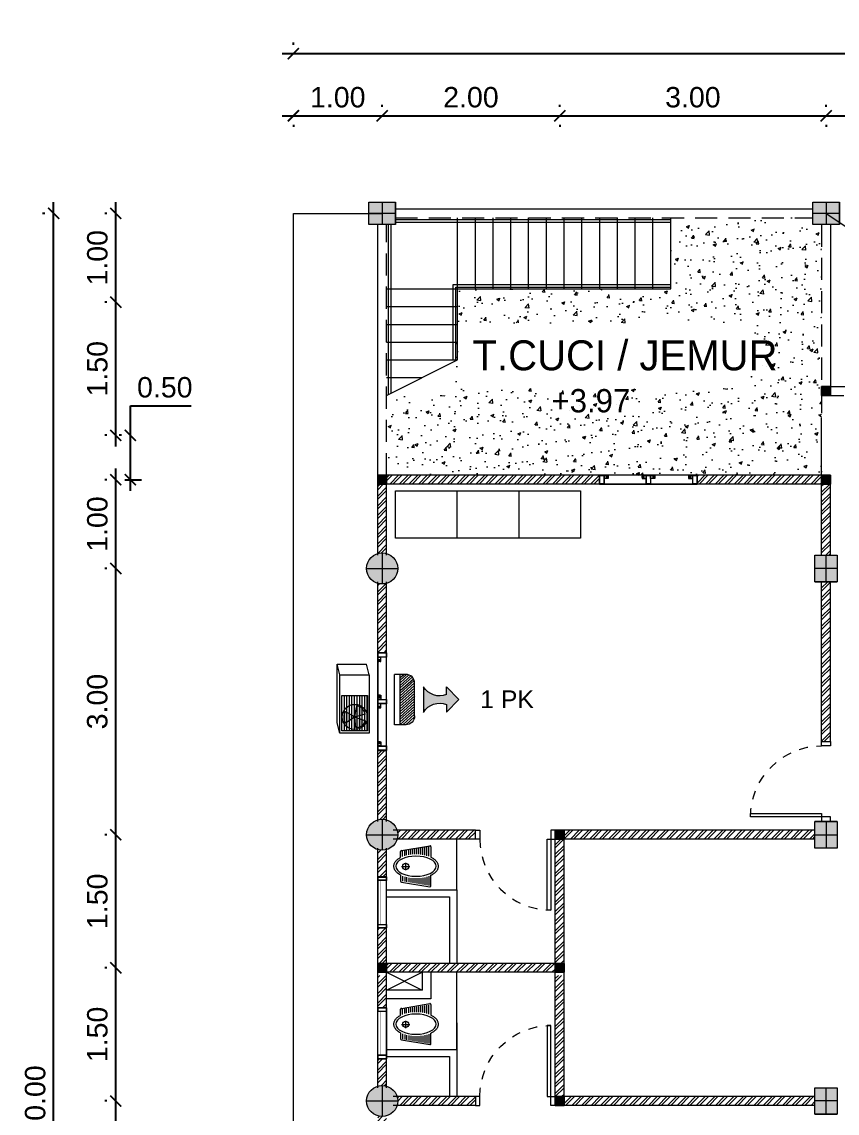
# Model space of a CAD drawing. Header units: millimetres. Extents: x -667 to -468, y -723 to -475.
# Drawn here: x -511.39 to -502.21, y -701.52 to -689.23 of the extents above; entities that cross this region are included whole.
import ezdxf

# ---------------------------------------------------------------- set-up
doc = ezdxf.new("R2010")
doc.units = ezdxf.units.MM
for name, pattern in [('CENTER', [2, 1.25, -0.25, 0.25, -0.25]), ('DASHDOT', [1, 0.5, -0.25, 0, -0.25]), ('DASHED2', [0.375, 0.25, -0.125]), ('HIDDEN', [0.375, 0.25, -0.125])]:
    doc.linetypes.add(name, pattern=pattern)
doc.layers.get('0').update_dxf_attribs({"lineweight": 9})
doc.layers.get('Defpoints').update_dxf_attribs({"lineweight": 0})
for name, color, linetype, lineweight in [('BLOCK', 231, 'Continuous', 5), ('COLUMN', 11, 'Continuous', 9), ('dinding', 36, 'Continuous', 9), ('DOOR', 6, 'Continuous', 5), ('Furniture', 172, 'Continuous', 0), ('HIDDEN', 9, 'HIDDEN', 5), ('NOTASI', 250, 'Continuous', 5), ('pintu', 6, 'Continuous', 5), ('TEXT', 26, 'Continuous', 5)]:
    doc.layers.add(name, color=color, linetype=linetype, lineweight=lineweight)
doc.styles.get("Standard").update_dxf_attribs({"font": 'arial.ttf'})
doc.dimstyles.new('Copy of 1-100', dxfattribs={"dimtxt": 0.23, "dimasz": 0.125, "dimexe": 0.125, "dimexo": 0.1, "dimgap": 0.09, "dimtad": 1, "dimtoh": 1, "dimzin": 0, "dimdsep": 46, "dimtxsty": 'Standard', "dimblk": 'ARCHTICK', "dimcen": 0.09, "dimdle": 0.125, "dimclrt": 2, "dimadec": 0, "dimazin": 0, "dimtfac": 1, "dimtofl": 0, "dimtmove": 0, "dimatfit": 3, "dimldrblk": 'ARCHTICK', "dimfxl": 1, "dimtolj": 1, "dimtzin": 0, "dimarcsym": 0})
pattern_1 = [(45, (150.81226, -159.11501), (-0.053881537, 0.053881537), []), (45, (150.84818, -159.11501), (-0.053881537, 0.053881537), [])]

# ---------------------------------------------------------------- blocks, each defined once
blk = doc.blocks.new('FFFF')
at = {"layer": 'NOTASI', "ltscale": 0.01}
h = blk.add_hatch(color=256, dxfattribs=at)
h.paths.add_polyline_path([(-508.37, -250.991), (-508.495, -250.991), (-508.495, -251.141), (-508.37, -251.141)])
h.paths.add_polyline_path([(-508.37, -251.141), (-508.495, -251.141), (-508.495, -251.291), (-508.37, -251.291)])
h.paths.add_polyline_path([(-508.495, -251.141), (-508.62, -251.141), (-508.62, -251.291), (-508.495, -251.291)])
h.paths.add_polyline_path([(-508.495, -250.991), (-508.62, -250.991), (-508.62, -251.141), (-508.495, -251.141)])
at = {"ltscale": 0.01}
for p, q in [((-508.37, -250.991), (-508.62, -250.991)), ((-508.495, -250.991), (-508.495, -251.291)), ((-508.62, -251.141), (-508.37, -251.141))]:
    blk.add_line(p, q, dxfattribs=at)
blk.add_lwpolyline([(-508.62, -250.991), (-508.37, -250.991), (-508.37, -251.291), (-508.62, -251.291)], close=True, dxfattribs=at)
blk = doc.blocks.new('*U614')
for points in [[(81823, 24533), (81823, 25333), (81783, 25333), (81783, 24533)], [(80973, 24433), (81023, 24433), (81023, 24533), (80973, 24533)], [(81823, 24533), (81873, 24533), (81873, 24433), (81823, 24433)]]:
    blk.add_lwpolyline(points, close=True)
at = {"layer": 'HIDDEN'}
blk.add_arc((81823, 24533), 800, 90, 180, dxfattribs=at)
blk = doc.blocks.new('32')
at = {"layer": 'NOTASI'}
h = blk.add_hatch(color=256, dxfattribs=at)
h.paths.add_polyline_path([(2106.822, 191.47), (2106.772, 191.47), (2106.772, 191.42), (2106.822, 191.42)])
h.paths.add_polyline_path([(2106.872, 191.47), (2106.822, 191.47), (2106.822, 191.42), (2106.872, 191.42)])
h.paths.add_polyline_path([(2106.872, 191.42), (2106.822, 191.42), (2106.822, 191.37), (2106.872, 191.37)])
h.paths.add_polyline_path([(2106.822, 191.42), (2106.772, 191.42), (2106.772, 191.37), (2106.822, 191.37)])
at = {"layer": 'BLOCK'}
for p, q in [((2106.822, 191.47), (2106.822, 191.37)), ((2106.772, 191.42), (2106.872, 191.42))]:
    blk.add_line(p, q, dxfattribs=at)
blk.add_lwpolyline([(2106.872, 191.47), (2106.772, 191.47), (2106.772, 191.37), (2106.872, 191.37)], close=True, dxfattribs=at)
blk = doc.blocks.new('*U582')
for points in [[(81023, 24533), (81023, 25333), (81063, 25333), (81063, 24533)], [(81023, 24533), (80973, 24533), (80973, 24433), (81023, 24433)], [(81873, 24433), (81823, 24433), (81823, 24533), (81873, 24533)]]:
    blk.add_lwpolyline(points, close=True)
at = {"layer": 'HIDDEN'}
blk.add_arc((81023, 24533), 800, 0, 90, dxfattribs=at)
blk = doc.blocks.new('e')
for p, q in [((208.488, -86.922), (208.806, -86.869)), ((208.501, -86.99), (208.501, -86.932)), ((208.524, -86.982), (208.524, -86.928)), ((208.546, -86.976), (208.546, -86.924)), ((208.569, -86.971), (208.569, -86.92)), ((208.592, -86.967), (208.592, -86.916)), ((208.614, -86.965), (208.614, -86.913)), ((208.637, -86.964), (208.637, -86.909)), ((208.66, -86.964), (208.66, -86.905)), ((208.683, -86.965), (208.683, -86.901)), ((208.705, -86.967), (208.705, -86.897)), ((208.728, -86.97), (208.728, -86.894)), ((208.751, -86.974), (208.751, -86.89)), ((208.774, -86.981), (208.774, -86.886)), ((208.796, -86.988), (208.796, -86.882)), ((208.819, -86.88), (208.819, -86.998)), ((208.478, -87.001), (208.478, -86.933)), ((208.478, -87.199), (208.478, -87.267)), ((208.488, -87.278), (208.806, -87.331)), ((208.501, -87.21), (208.501, -87.268)), ((208.524, -87.218), (208.524, -87.272)), ((208.546, -87.224), (208.546, -87.276)), ((208.569, -87.229), (208.569, -87.28)), ((208.592, -87.233), (208.592, -87.284)), ((208.614, -87.235), (208.614, -87.287)), ((208.637, -87.236), (208.637, -87.291)), ((208.66, -87.236), (208.66, -87.295)), ((208.683, -87.235), (208.683, -87.299)), ((208.705, -87.233), (208.705, -87.303)), ((208.728, -87.23), (208.728, -87.306)), ((208.751, -87.226), (208.751, -87.31)), ((208.774, -87.219), (208.774, -87.314)), ((208.796, -87.212), (208.796, -87.318)), ((208.819, -87.32), (208.819, -87.202))]:
    blk.add_line(p, q)
for centre, start, end in [((208.489, -86.933), 99.4623, 180), ((208.808, -86.88), 0, 99.4623), ((208.489, -87.267), 180, 260.5377), ((208.808, -87.32), 260.5377, 0)]:
    blk.add_arc(centre, 0.0114, start, end)
at = {"extrusion": (0, 0, -1)}
blk.add_ellipse((208.651, -87.1), major_axis=(-0.227, 0), ratio=0.5, start_param=3.141593, end_param=9.424778, dxfattribs=at)
for points, knots in [([(208.478, -87.199), (208.47, -87.195), (208.463, -87.191), (208.447, -87.18), (208.439, -87.174), (208.427, -87.162), (208.422, -87.156), (208.415, -87.145), (208.411, -87.14), (208.406, -87.129), (208.405, -87.124), (208.402, -87.114), (208.402, -87.108), (208.401, -87.098), (208.402, -87.093), (208.403, -87.083), (208.404, -87.078), (208.408, -87.068), (208.41, -87.063), (208.415, -87.054), (208.418, -87.049), (208.425, -87.041), (208.429, -87.036), (208.44, -87.025), (208.449, -87.018), (208.465, -87.008), (208.471, -87.004), (208.478, -87.001)], [8.653065, 8.653065, 8.653065, 8.653065, 8.790224, 8.790224, 8.964083, 8.964083, 9.08625, 9.08625, 9.208417, 9.208417, 9.306285, 9.306285, 9.404152, 9.404152, 9.50202, 9.50202, 9.599888, 9.599888, 9.697756, 9.697756, 9.795624, 9.795624, 9.893492, 9.893492, 10.078458, 10.078458, 10.19649, 10.19649, 10.19649, 10.19649]), ([(208.819, -86.998), (208.829, -87.003), (208.838, -87.008), (208.856, -87.02), (208.865, -87.027), (208.877, -87.039), (208.881, -87.044), (208.889, -87.055), (208.892, -87.061), (208.896, -87.072), (208.898, -87.077), (208.9, -87.087), (208.901, -87.092), (208.901, -87.098), (208.901, -87.099), (208.901, -87.1), (208.901, -87.104), (208.901, -87.109), (208.899, -87.118), (208.898, -87.122), (208.895, -87.131), (208.894, -87.135), (208.89, -87.143), (208.887, -87.147), (208.882, -87.154), (208.879, -87.158), (208.869, -87.169), (208.862, -87.176), (208.845, -87.188), (208.835, -87.194), (208.823, -87.2), (208.821, -87.201), (208.819, -87.202)], [5.479622, 5.479622, 5.479622, 5.479622, 5.644933, 5.644933, 5.829898, 5.829898, 5.949882, 5.949882, 6.069866, 6.069866, 6.167624, 6.167624, 6.265382, 6.265382, 6.283185, 6.283185, 6.283185, 6.367331, 6.367331, 6.451477, 6.451477, 6.535622, 6.535622, 6.619768, 6.619768, 6.703914, 6.703914, 6.877773, 6.877773, 7.051632, 7.051632, 7.086748, 7.086748, 7.086748, 7.086748])]:
    blk.add_open_spline(points, degree=3, knots=knots)
at = {"layer": 'Furniture'}
for points in [[(208.488, -87.103), (208.581, -87.103)], [(208.535, -87.144), (208.535, -87.063)]]:
    blk.add_lwpolyline(points, dxfattribs=at)
blk.add_circle((208.535, -87.103), 0.0352, dxfattribs=at)
blk = doc.blocks.new('kolommm bulat')
at = {"layer": 'NOTASI'}
h = blk.add_hatch(color=256, dxfattribs=at)
h.paths.add_polyline_path([(-808.914, -494.931), (-808.914, -495.106), (-808.739, -495.106, 0.414214)])
h.paths.add_polyline_path([(-808.914, -494.931, 0.414214), (-809.089, -495.106), (-808.914, -495.106)])
h.paths.add_polyline_path([(-808.914, -495.106), (-809.089, -495.106, 0.414214), (-808.914, -495.281)])
h.paths.add_polyline_path([(-808.739, -495.106), (-808.914, -495.106), (-808.914, -495.281, 0.414214)])
for p, q in [((-808.914, -494.931), (-808.914, -495.281)), ((-809.089, -495.106), (-808.739, -495.106))]:
    blk.add_line(p, q)
blk.add_circle((-808.914, -495.106), 0.175)
blk = doc.blocks.new('FCE')
h = blk.add_hatch()
h.set_pattern_fill('ANSI31', color=30, scale=0.02, angle=-180, style=0)
h.set_pattern_definition([(45, (-1849.7851361, -2568.5427676), (-0.0017677669529, 0.0017677669529), [])])
h.paths.add_polyline_path([(-655.011, -509.722), (-655.009, -509.722, -0.354282), (-655.007, -509.719), (-655.027, -509.719), (-655.027, -509.727), (-655.011, -509.727)])
h.paths.add_polyline_path([(-655.027, -509.711), (-655.027, -509.719), (-655.007, -509.719, -0.354282), (-655.009, -509.716), (-655.011, -509.716), (-655.011, -509.711)])
h = blk.add_hatch()
h.set_pattern_fill('ANSI31', color=30, scale=0.02, angle=-180, style=0)
h.set_pattern_definition([(135, (540.1511286, -2568.5427676), (0.0017677669529, 0.0017677669529), [])])
h.paths.add_polyline_path([(-654.623, -509.722), (-654.625, -509.722, 0.354282), (-654.627, -509.719), (-654.607, -509.719), (-654.607, -509.727), (-654.623, -509.727)])
h.paths.add_polyline_path([(-654.607, -509.711), (-654.607, -509.719), (-654.627, -509.719, 0.354282), (-654.625, -509.716), (-654.623, -509.716), (-654.623, -509.711)])
h = blk.add_hatch()
h.set_pattern_fill('ANSI31', color=30, scale=0.02, angle=-180, style=0)
h.set_pattern_definition([(45, (-1849.2601361, -2568.5427676), (-0.0017677669529, 0.0017677669529), [])])
h.paths.add_polyline_path([(-654.486, -509.722), (-654.484, -509.722, -0.354282), (-654.482, -509.719), (-654.502, -509.719), (-654.502, -509.727), (-654.486, -509.727)])
h.paths.add_polyline_path([(-654.502, -509.711), (-654.502, -509.719), (-654.482, -509.719, -0.354282), (-654.484, -509.716), (-654.486, -509.716), (-654.486, -509.711)])
h = blk.add_hatch()
h.set_pattern_fill('ANSI31', color=30, scale=0.02, angle=-180, style=0)
h.set_pattern_definition([(135, (540.6761286, -2568.5427676), (0.0017677669529, 0.0017677669529), [])])
h.paths.add_polyline_path([(-654.098, -509.722), (-654.1, -509.722, 0.354282), (-654.102, -509.719), (-654.082, -509.719), (-654.082, -509.727), (-654.098, -509.727)])
h.paths.add_polyline_path([(-654.082, -509.711), (-654.082, -509.719), (-654.102, -509.719, 0.354282), (-654.1, -509.716), (-654.098, -509.716), (-654.098, -509.711)])
for points in [[(-655.055, -509.638), (-655.105, -509.638), (-655.105, -509.738), (-655.055, -509.738)], [(-655.105, -509.638), (-654.005, -509.638), (-654.005, -509.738), (-655.105, -509.738)], [(-655.057, -509.64), (-655.103, -509.64), (-655.103, -509.736), (-655.057, -509.736)], [(-654.53, -509.638), (-654.58, -509.638), (-654.58, -509.738), (-654.53, -509.738)], [(-654.532, -509.64), (-654.578, -509.64), (-654.578, -509.736), (-654.532, -509.736)], [(-654.005, -509.638), (-654.055, -509.638), (-654.055, -509.738), (-654.005, -509.738)], [(-654.007, -509.64), (-654.053, -509.64), (-654.053, -509.736), (-654.007, -509.736)], [(-655.029, -509.709), (-655.009, -509.709), (-655.009, -509.703), (-655.053, -509.703), (-655.053, -509.736), (-655.009, -509.736), (-655.009, -509.729), (-655.029, -509.729)], [(-654.605, -509.709), (-654.625, -509.709), (-654.625, -509.703), (-654.582, -509.703), (-654.582, -509.736), (-654.625, -509.736), (-654.625, -509.729), (-654.605, -509.729)], [(-654.504, -509.709), (-654.484, -509.709), (-654.484, -509.703), (-654.528, -509.703), (-654.528, -509.736), (-654.484, -509.736), (-654.484, -509.729), (-654.504, -509.729)], [(-654.08, -509.709), (-654.1, -509.709), (-654.1, -509.703), (-654.057, -509.703), (-654.057, -509.736), (-654.1, -509.736), (-654.1, -509.729), (-654.08, -509.729)]]:
    blk.add_lwpolyline(points, close=True)
for points in [[(-655.009, -509.713), (-655.009, -509.711), (-655.009, -509.716), (-655.009, -509.711), (-655.007, -509.711), (-655.007, -509.701), (-655.055, -509.701), (-655.055, -509.738), (-655.007, -509.738), (-655.007, -509.727), (-655.009, -509.727), (-655.009, -509.722), (-655.009, -509.727)], [(-655.009, -509.722), (-655.011, -509.722), (-655.011, -509.727), (-655.027, -509.727), (-655.027, -509.711), (-655.011, -509.711), (-655.011, -509.716), (-655.009, -509.716)], [(-654.625, -509.713), (-654.625, -509.711), (-654.625, -509.716), (-654.625, -509.711), (-654.627, -509.711), (-654.627, -509.701), (-654.58, -509.701), (-654.58, -509.738), (-654.627, -509.738), (-654.627, -509.727), (-654.625, -509.727), (-654.625, -509.722), (-654.625, -509.727)], [(-654.625, -509.722), (-654.623, -509.722), (-654.623, -509.727), (-654.607, -509.727), (-654.607, -509.711), (-654.623, -509.711), (-654.623, -509.716), (-654.625, -509.716)], [(-654.484, -509.713), (-654.484, -509.711), (-654.484, -509.716), (-654.484, -509.711), (-654.482, -509.711), (-654.482, -509.701), (-654.53, -509.701), (-654.53, -509.738), (-654.482, -509.738), (-654.482, -509.727), (-654.484, -509.727), (-654.484, -509.722), (-654.484, -509.727)], [(-654.484, -509.722), (-654.486, -509.722), (-654.486, -509.727), (-654.502, -509.727), (-654.502, -509.711), (-654.486, -509.711), (-654.486, -509.716), (-654.484, -509.716)], [(-654.1, -509.713), (-654.1, -509.711), (-654.1, -509.716), (-654.1, -509.711), (-654.102, -509.711), (-654.102, -509.701), (-654.055, -509.701), (-654.055, -509.738), (-654.102, -509.738), (-654.102, -509.727), (-654.1, -509.727), (-654.1, -509.722), (-654.1, -509.727)], [(-654.1, -509.722), (-654.098, -509.722), (-654.098, -509.727), (-654.082, -509.727), (-654.082, -509.711), (-654.098, -509.711), (-654.098, -509.716), (-654.1, -509.716)]]:
    blk.add_lwpolyline(points)
at = {"color": 20, "const_width": 0.002}
for points in [[(-654.623, -509.719), (-655.011, -509.719)], [(-654.098, -509.719), (-654.486, -509.719)]]:
    blk.add_lwpolyline(points, dxfattribs=at)
for centre, start, end in [((-655.006, -509.717), 174.6734, 252.7067), ((-655.006, -509.722), 107.2933, 185.3266), ((-654.628, -509.717), 287.2933, 5.3266), ((-654.628, -509.722), 354.6734, 72.7067), ((-654.481, -509.717), 174.6734, 252.7067), ((-654.481, -509.722), 107.2933, 185.3266), ((-654.103, -509.717), 287.2933, 5.3266), ((-654.103, -509.722), 354.6734, 72.7067)]:
    blk.add_arc(centre, 0.00286, start, end)
blk = doc.blocks.new('_ArchTick')
at = {"color": 0, "linetype": 'ByBlock', "const_width": 0.15}
blk.add_lwpolyline([(-0.5, -0.5), (0.5, 0.5)], dxfattribs=at)
blk = doc.blocks.new('*D1188')
at = {"layer": 'Defpoints', "color": 0}
for p in [(-510.336, -701.386), (-510.336, -701.386), (-510.336, -705.386)]:
    blk.add_point(p, dxfattribs=at)
at = {"layer": 'NOTASI', "color": 0, "lineweight": -2}
for p, q in [((-510.336, -705.511), (-510.336, -701.261)), ((-510.436, -701.386), (-510.461, -701.386)), ((-510.436, -705.386), (-510.461, -705.386))]:
    blk.add_line(p, q, dxfattribs=at)
at = {"layer": 'NOTASI', "color": 0, "lineweight": -2, "xscale": 0.125, "yscale": 0.125, "zscale": 0.125}
for p, rotation in [((-510.336, -701.386), 90), ((-510.336, -705.386), 270)]:
    blk.add_blockref('_ArchTick', p, dxfattribs=dict(at, rotation=rotation))
at = {"layer": 'NOTASI', "color": 2, "insert": (-510.543, -703.386), "char_height": 0.23, "attachment_point": 5, "rotation": 90}
blk.add_mtext('\\A1;4.00', dxfattribs=at)
blk = doc.blocks.new('*D1189')
at = {"layer": 'Defpoints', "color": 0}
for p in [(-510.336, -699.886), (-510.336, -699.886), (-510.336, -701.386)]:
    blk.add_point(p, dxfattribs=at)
at = {"layer": 'NOTASI', "color": 0, "lineweight": -2}
for p, q in [((-510.336, -701.511), (-510.336, -699.761)), ((-510.436, -699.886), (-510.461, -699.886)), ((-510.436, -701.386), (-510.461, -701.386))]:
    blk.add_line(p, q, dxfattribs=at)
at = {"layer": 'NOTASI', "color": 0, "lineweight": -2, "xscale": 0.125, "yscale": 0.125, "zscale": 0.125}
for p, rotation in [((-510.336, -699.886), 90), ((-510.336, -701.386), 270)]:
    blk.add_blockref('_ArchTick', p, dxfattribs=dict(at, rotation=rotation))
at = {"layer": 'NOTASI', "color": 2, "insert": (-510.543, -700.636), "char_height": 0.23, "attachment_point": 5, "rotation": 90}
blk.add_mtext('\\A1;1.50', dxfattribs=at)
blk = doc.blocks.new('*D1190')
at = {"layer": 'Defpoints', "color": 0}
for p in [(-510.336, -698.386), (-510.336, -698.386), (-510.336, -699.886)]:
    blk.add_point(p, dxfattribs=at)
at = {"layer": 'NOTASI', "color": 0, "lineweight": -2}
for p, q in [((-510.336, -700.011), (-510.336, -698.261)), ((-510.436, -698.386), (-510.461, -698.386)), ((-510.436, -699.886), (-510.461, -699.886))]:
    blk.add_line(p, q, dxfattribs=at)
at = {"layer": 'NOTASI', "color": 0, "lineweight": -2, "xscale": 0.125, "yscale": 0.125, "zscale": 0.125}
for p, rotation in [((-510.336, -698.386), 90), ((-510.336, -699.886), 270)]:
    blk.add_blockref('_ArchTick', p, dxfattribs=dict(at, rotation=rotation))
at = {"layer": 'NOTASI', "color": 2, "insert": (-510.543, -699.136), "char_height": 0.23, "attachment_point": 5, "rotation": 90}
blk.add_mtext('\\A1;1.50', dxfattribs=at)
blk = doc.blocks.new('*D1191')
at = {"layer": 'Defpoints', "color": 0}
for p in [(-510.336, -695.386), (-510.336, -695.386), (-510.336, -698.386)]:
    blk.add_point(p, dxfattribs=at)
at = {"layer": 'NOTASI', "color": 0, "lineweight": -2}
for p, q in [((-510.336, -698.511), (-510.336, -695.261)), ((-510.436, -695.386), (-510.461, -695.386)), ((-510.436, -698.386), (-510.461, -698.386))]:
    blk.add_line(p, q, dxfattribs=at)
at = {"layer": 'NOTASI', "color": 0, "lineweight": -2, "xscale": 0.125, "yscale": 0.125, "zscale": 0.125}
for p, rotation in [((-510.336, -695.386), 90), ((-510.336, -698.386), 270)]:
    blk.add_blockref('_ArchTick', p, dxfattribs=dict(at, rotation=rotation))
at = {"layer": 'NOTASI', "color": 2, "insert": (-510.544, -696.886), "char_height": 0.23, "attachment_point": 5, "rotation": 90}
blk.add_mtext('\\A1;3.00', dxfattribs=at)
blk = doc.blocks.new('*D1192')
at = {"layer": 'Defpoints', "color": 0}
for p in [(-510.336, -694.386), (-510.336, -694.386), (-510.336, -695.386)]:
    blk.add_point(p, dxfattribs=at)
at = {"layer": 'NOTASI', "color": 0, "lineweight": -2}
for p, q in [((-510.336, -695.511), (-510.336, -694.261)), ((-510.436, -694.386), (-510.461, -694.386)), ((-510.436, -695.386), (-510.461, -695.386))]:
    blk.add_line(p, q, dxfattribs=at)
at = {"layer": 'NOTASI', "color": 0, "lineweight": -2, "xscale": 0.125, "yscale": 0.125, "zscale": 0.125}
for p, rotation in [((-510.336, -694.386), 90), ((-510.336, -695.386), 270)]:
    blk.add_blockref('_ArchTick', p, dxfattribs=dict(at, rotation=rotation))
at = {"layer": 'NOTASI', "color": 2, "insert": (-510.543, -694.886), "char_height": 0.23, "attachment_point": 5, "rotation": 90}
blk.add_mtext('\\A1;1.00', dxfattribs=at)
blk = doc.blocks.new('*D1193')
at = {"layer": 'Defpoints', "color": 0}
for p in [(-510.336, -692.386), (-510.336, -692.386), (-510.336, -693.886)]:
    blk.add_point(p, dxfattribs=at)
at = {"layer": 'NOTASI', "color": 0, "lineweight": -2}
for p, q in [((-510.336, -694.011), (-510.336, -692.261)), ((-510.436, -692.386), (-510.461, -692.386)), ((-510.436, -693.886), (-510.461, -693.886))]:
    blk.add_line(p, q, dxfattribs=at)
at = {"layer": 'NOTASI', "color": 0, "lineweight": -2, "xscale": 0.125, "yscale": 0.125, "zscale": 0.125}
for p, rotation in [((-510.336, -692.386), 90), ((-510.336, -693.886), 270)]:
    blk.add_blockref('_ArchTick', p, dxfattribs=dict(at, rotation=rotation))
at = {"layer": 'NOTASI', "color": 2, "insert": (-510.543, -693.136), "char_height": 0.23, "attachment_point": 5, "rotation": 90}
blk.add_mtext('\\A1;1.50', dxfattribs=at)
blk = doc.blocks.new('*D1194')
at = {"layer": 'Defpoints', "color": 0}
for p in [(-511.036, -691.386), (-511.036, -691.386), (-510.836, -711.386)]:
    blk.add_point(p, dxfattribs=at)
at = {"layer": 'NOTASI', "color": 0, "lineweight": -2}
for p, q in [((-511.036, -711.511), (-511.036, -691.261)), ((-511.136, -691.386), (-511.161, -691.386)), ((-510.936, -711.386), (-511.161, -711.386))]:
    blk.add_line(p, q, dxfattribs=at)
at = {"layer": 'NOTASI', "color": 0, "lineweight": -2, "xscale": 0.125, "yscale": 0.125, "zscale": 0.125}
for p, rotation in [((-511.036, -691.386), 90), ((-511.036, -711.386), 270)]:
    blk.add_blockref('_ArchTick', p, dxfattribs=dict(at, rotation=rotation))
at = {"layer": 'NOTASI', "color": 2, "insert": (-511.243, -701.386), "char_height": 0.23, "attachment_point": 5, "rotation": 90}
blk.add_mtext('\\A1;20.00', dxfattribs=at)
blk = doc.blocks.new('*D1195')
at = {"layer": 'Defpoints', "color": 0}
for p in [(-508.336, -690.286), (-507.336, -690.286), (-507.336, -690.286)]:
    blk.add_point(p, dxfattribs=at)
at = {"layer": 'NOTASI', "color": 0, "lineweight": -2}
for p, q in [((-507.336, -690.186), (-507.336, -690.161)), ((-508.461, -690.286), (-507.211, -690.286)), ((-508.336, -690.386), (-508.336, -690.411))]:
    blk.add_line(p, q, dxfattribs=at)
at = {"layer": 'NOTASI', "color": 0, "lineweight": -2, "xscale": 0.125, "yscale": 0.125, "zscale": 0.125, "rotation": 180}
blk.add_blockref('_ArchTick', (-508.336, -690.286), dxfattribs=at)
at = {"layer": 'NOTASI', "color": 0, "lineweight": -2, "xscale": 0.125, "yscale": 0.125, "zscale": 0.125}
blk.add_blockref('_ArchTick', (-507.336, -690.286), dxfattribs=at)
at = {"layer": 'NOTASI', "color": 2, "insert": (-507.836, -690.078), "char_height": 0.23, "attachment_point": 5}
blk.add_mtext('\\A1;1.00', dxfattribs=at)
blk = doc.blocks.new('*D1196')
at = {"layer": 'Defpoints', "color": 0}
for p in [(-508.336, -689.586), (-490.336, -689.586), (-490.336, -689.586)]:
    blk.add_point(p, dxfattribs=at)
at = {"layer": 'NOTASI', "color": 0, "lineweight": -2}
for p, q in [((-508.336, -689.486), (-508.336, -689.461)), ((-490.336, -689.486), (-490.336, -689.461)), ((-508.461, -689.586), (-490.211, -689.586))]:
    blk.add_line(p, q, dxfattribs=at)
at = {"layer": 'NOTASI', "color": 0, "lineweight": -2, "xscale": 0.125, "yscale": 0.125, "zscale": 0.125, "rotation": 180}
blk.add_blockref('_ArchTick', (-508.336, -689.586), dxfattribs=at)
at = {"layer": 'NOTASI', "color": 0, "lineweight": -2, "xscale": 0.125, "yscale": 0.125, "zscale": 0.125}
blk.add_blockref('_ArchTick', (-490.336, -689.586), dxfattribs=at)
at = {"layer": 'NOTASI', "color": 2, "insert": (-499.336, -689.378), "char_height": 0.23, "attachment_point": 5}
blk.add_mtext('\\A1;18.00', dxfattribs=at)
blk = doc.blocks.new('*D1197')
at = {"layer": 'Defpoints', "color": 0}
for p in [(-507.336, -690.286), (-505.336, -690.286), (-505.336, -690.286)]:
    blk.add_point(p, dxfattribs=at)
at = {"layer": 'NOTASI', "color": 0, "lineweight": -2}
for p, q in [((-507.336, -690.186), (-507.336, -690.161)), ((-507.461, -690.286), (-505.211, -690.286)), ((-505.336, -690.386), (-505.336, -690.411))]:
    blk.add_line(p, q, dxfattribs=at)
at = {"layer": 'NOTASI', "color": 0, "lineweight": -2, "xscale": 0.125, "yscale": 0.125, "zscale": 0.125, "rotation": 180}
blk.add_blockref('_ArchTick', (-507.336, -690.286), dxfattribs=at)
at = {"layer": 'NOTASI', "color": 0, "lineweight": -2, "xscale": 0.125, "yscale": 0.125, "zscale": 0.125}
blk.add_blockref('_ArchTick', (-505.336, -690.286), dxfattribs=at)
at = {"layer": 'NOTASI', "color": 2, "insert": (-506.336, -690.078), "char_height": 0.23, "attachment_point": 5}
blk.add_mtext('\\A1;2.00', dxfattribs=at)
blk = doc.blocks.new('*D1198')
at = {"layer": 'Defpoints', "color": 0}
for p in [(-505.336, -690.286), (-502.336, -690.286), (-502.336, -690.286)]:
    blk.add_point(p, dxfattribs=at)
at = {"layer": 'NOTASI', "color": 0, "lineweight": -2}
for p, q in [((-505.336, -690.186), (-505.336, -690.161)), ((-502.336, -690.186), (-502.336, -690.161)), ((-505.461, -690.286), (-502.211, -690.286))]:
    blk.add_line(p, q, dxfattribs=at)
at = {"layer": 'NOTASI', "color": 0, "lineweight": -2, "xscale": 0.125, "yscale": 0.125, "zscale": 0.125, "rotation": 180}
blk.add_blockref('_ArchTick', (-505.336, -690.286), dxfattribs=at)
at = {"layer": 'NOTASI', "color": 0, "lineweight": -2, "xscale": 0.125, "yscale": 0.125, "zscale": 0.125}
blk.add_blockref('_ArchTick', (-502.336, -690.286), dxfattribs=at)
at = {"layer": 'NOTASI', "color": 2, "insert": (-503.836, -690.078), "char_height": 0.23, "attachment_point": 5}
blk.add_mtext('\\A1;3.00', dxfattribs=at)
blk = doc.blocks.new('*D1199')
at = {"layer": 'Defpoints', "color": 0}
for p in [(-502.336, -690.286), (-497.836, -690.286), (-497.836, -690.286)]:
    blk.add_point(p, dxfattribs=at)
at = {"layer": 'NOTASI', "color": 0, "lineweight": -2}
for p, q in [((-502.461, -690.286), (-497.711, -690.286)), ((-502.336, -690.386), (-502.336, -690.411)), ((-497.836, -690.386), (-497.836, -690.411))]:
    blk.add_line(p, q, dxfattribs=at)
at = {"layer": 'NOTASI', "color": 0, "lineweight": -2, "xscale": 0.125, "yscale": 0.125, "zscale": 0.125, "rotation": 180}
blk.add_blockref('_ArchTick', (-502.336, -690.286), dxfattribs=at)
at = {"layer": 'NOTASI', "color": 0, "lineweight": -2, "xscale": 0.125, "yscale": 0.125, "zscale": 0.125}
blk.add_blockref('_ArchTick', (-497.836, -690.286), dxfattribs=at)
at = {"layer": 'NOTASI', "color": 2, "insert": (-500.086, -690.078), "char_height": 0.23, "attachment_point": 5}
blk.add_mtext('\\A1;4.50', dxfattribs=at)
blk = doc.blocks.new('*D1222')
at = {"layer": 'Defpoints', "color": 0}
for p in [(-510.172, -693.886), (-510.172, -693.886), (-510.336, -694.386)]:
    blk.add_point(p, dxfattribs=at)
at = {"layer": 'NOTASI', "color": 0, "lineweight": -2}
for p, q in [((-510.172, -693.886), (-510.172, -693.553)), ((-510.172, -693.553), (-509.486, -693.553)), ((-510.272, -693.886), (-510.297, -693.886)), ((-510.172, -694.511), (-510.172, -693.886)), ((-510.236, -694.386), (-510.047, -694.386))]:
    blk.add_line(p, q, dxfattribs=at)
at = {"layer": 'NOTASI', "color": 0, "lineweight": -2, "xscale": 0.125, "yscale": 0.125, "zscale": 0.125}
for p, rotation in [((-510.172, -693.886), 90), ((-510.172, -694.386), 270)]:
    blk.add_blockref('_ArchTick', p, dxfattribs=dict(at, rotation=rotation))
at = {"layer": 'NOTASI', "color": 2, "insert": (-509.784, -693.346), "char_height": 0.23, "attachment_point": 5}
blk.add_mtext('\\A1;0.50', dxfattribs=at)
blk = doc.blocks.new('*D1223')
at = {"layer": 'Defpoints', "color": 0}
for p in [(-510.336, -691.386), (-510.336, -691.386), (-510.336, -692.386)]:
    blk.add_point(p, dxfattribs=at)
at = {"layer": 'NOTASI', "color": 0, "lineweight": -2}
for p, q in [((-510.336, -692.511), (-510.336, -691.261)), ((-510.436, -691.386), (-510.461, -691.386)), ((-510.436, -692.386), (-510.461, -692.386))]:
    blk.add_line(p, q, dxfattribs=at)
at = {"layer": 'NOTASI', "color": 0, "lineweight": -2, "xscale": 0.125, "yscale": 0.125, "zscale": 0.125}
for p, rotation in [((-510.336, -691.386), 90), ((-510.336, -692.386), 270)]:
    blk.add_blockref('_ArchTick', p, dxfattribs=dict(at, rotation=rotation))
at = {"layer": 'NOTASI', "color": 2, "insert": (-510.543, -691.886), "char_height": 0.23, "attachment_point": 5, "rotation": 90}
blk.add_mtext('\\A1;1.00', dxfattribs=at)
blk = doc.blocks.new('VFE')
for points in [[(-641.365, -508.738), (-641.325, -508.738), (-641.325, -508.638), (-641.365, -508.638)], [(-640.79, -508.738), (-641.365, -508.738), (-641.365, -508.638), (-640.79, -508.638)], [(-641.327, -508.64), (-641.363, -508.64), (-641.363, -508.736), (-641.327, -508.736)], [(-640.83, -508.738), (-640.79, -508.738), (-640.79, -508.638), (-640.83, -508.638)], [(-640.792, -508.64), (-640.828, -508.64), (-640.828, -508.736), (-640.792, -508.736)]]:
    blk.add_lwpolyline(points, close=True)
at = {"linetype": 'CENTER', "ltscale": 0.1, "const_width": 0.002}
blk.add_lwpolyline([(-641.325, -508.703), (-640.83, -508.703)], dxfattribs=at)
blk = doc.blocks.new('aircondensator')
at = {"linetype": 'ByBlock', "true_color": 0xff1a1a}
h = blk.add_hatch(color=1, dxfattribs=at)
h.set_gradient(color1=(190, 248, 247), one_color=1, tint=1, name='CYLINDER')
h.paths.add_polyline_path([(0, 0.499), (-0.144, 0.36), (-0.055, 0.36, -0.365012), (-0.144, 0.101), (0.144, 0.101, -0.365012), (0.055, 0.36), (0.144, 0.36)])
at = {"linetype": 'ByBlock'}
for p, q in [((-0.144, 0.36), (0, 0.499)), ((0.144, 0.36), (0, 0.499)), ((-0.055, 0.36), (-0.144, 0.36)), ((0.055, 0.36), (0.144, 0.36)), ((-0.284, -0.1), (-0.284, -0.226)), ((-0.284, -0.163), (0.284, -0.163)), ((-0.284, -0.226), (0.284, -0.226))]:
    blk.add_line(p, q, dxfattribs=at)
at = {"color": 7, "linetype": 'ByBlock', "true_color": 0xd7f8f9}
for p, q in [((-0.134, -0.163), (0.011, 0)), ((-0.105, -0.163), (0.041, 0.001)), ((-0.016, -0.163), (0.129, 0)), ((0.013, -0.163), (0.158, 0)), ((-0.284, -0.133), (-0.166, 0)), ((-0.284, -0.166), (-0.136, 0)), ((-0.284, -0.1), (-0.196, -0.001)), ((-0.252, -0.163), (-0.107, 0)), ((-0.222, -0.163), (-0.077, 0)), ((-0.193, -0.163), (-0.048, 0)), ((-0.164, -0.163), (-0.019, 0)), ((-0.075, -0.163), (0.07, 0)), ((-0.046, -0.163), (0.099, 0)), ((0.043, -0.163), (0.187, -0.001)), ((0.072, -0.163), (0.213, -0.004)), ((0.101, -0.163), (0.234, -0.014)), ((0.131, -0.163), (0.252, -0.027)), ((0.16, -0.163), (0.267, -0.044)), ((0.19, -0.163), (0.278, -0.064)), ((0.219, -0.163), (0.284, -0.091)), ((0.249, -0.163), (0.284, -0.123))]:
    blk.add_line(p, q, dxfattribs=at)
at = {"linetype": 'ByBlock'}
blk.add_lwpolyline([(-0.184, 0), (0.184, 0, -0.414214), (0.284, -0.1), (0.284, -0.226)], format="xyb", dxfattribs=at)
blk.add_lwpolyline([(0.144, 0.101), (-0.144, 0.101)], dxfattribs=at)
for centre, radius, start, end in [((-0.253, 0.283), 0.212, 300.9018, 21.1126), ((0.253, 0.283), 0.212, 158.8874, 239.0982), ((-0.184, -0.1), 0.1, 90, 180)]:
    blk.add_arc(centre, radius, start, end, dxfattribs=at)
blk = doc.blocks.new('OUT DOR AC')
h = blk.add_hatch(color=256)
h.set_gradient(color1=(177, 221, 220), one_color=1, tint=1)
h.paths.add_polyline_path([(-0.267, -0.128, 0.324443), (-0.442, -0.128), (-0.355, -0.254, -0.290805), (-0.341, -0.254)])
h.paths.add_polyline_path([(-0.335, -0.267, -0.290805), (-0.344, -0.278), (-0.305, -0.419, 0.324443), (-0.184, -0.293)])
h.paths.add_polyline_path([(-0.507, -0.279, 0.324443), (-0.406, -0.422), (-0.353, -0.277, -0.267166), (-0.361, -0.266)])
for p, q in [((-0.592, -0.041), (-0.437, 0)), ((-0.437, 0), (0.437, 0)), ((0.282, -0.041), (0.437, 0)), ((0.437, 0), (0.437, -0.44)), ((-0.556, -0.11), (-0.028, -0.11)), ((-0.556, -0.148), (-0.028, -0.148)), ((-0.355, -0.254), (-0.442, -0.128)), ((-0.267, -0.128), (-0.341, -0.254)), ((-0.556, -0.185), (-0.028, -0.185)), ((-0.556, -0.222), (-0.028, -0.222)), ((-0.556, -0.259), (-0.028, -0.259)), ((-0.556, -0.302), (-0.028, -0.302)), ((-0.507, -0.279), (-0.361, -0.266)), ((-0.353, -0.277), (-0.406, -0.422)), ((-0.305, -0.419), (-0.344, -0.278)), ((-0.335, -0.267), (-0.184, -0.293)), ((-0.556, -0.339), (-0.028, -0.339)), ((-0.556, -0.376), (-0.028, -0.376)), ((-0.556, -0.413), (-0.028, -0.413)), ((-0.556, -0.451), (-0.028, -0.451)), ((0.282, -0.481), (0.437, -0.44))]:
    blk.add_line(p, q)
for points in [[(-0.592, -0.041), (0.282, -0.041), (0.282, -0.481), (-0.592, -0.481)], [(-0.556, -0.073), (-0.028, -0.073), (-0.028, -0.456), (-0.556, -0.456)]]:
    blk.add_lwpolyline(points, close=True)
for radius in [0.188, 0.0131]:
    blk.add_circle((-0.348, -0.265), radius)
for centre, start, end in [((-0.354, -0.248), 54.0494, 125.9506), ((-0.359, -0.281), 179.5183, 251.4195), ((-0.331, -0.272), 279.913, 351.8141)]:
    blk.add_arc(centre, 0.149, start, end)

msp = doc.modelspace()

# ---------------------------------------------------------------- hatches: boundary and pattern name
at = {"layer": 'NOTASI'}
h = msp.add_hatch(dxfattribs=at)
h.set_pattern_fill('AR-CONC', color=256, scale=0.002, style=0)
h.set_pattern_definition([(50, (188.622, -185.69758), (0.36436934, -0.03187817), [0.0381, -0.4191]), (355, (188.622, -185.6976), (-0.07048565, 0.38211329), [0.03048, -0.33528]), (100.451, (188.65238, -185.70024), (0.293885, 0.35023338), [0.03238, -0.35618]), (46.1842, (188.622, -185.596), (0.54215808, -0.08408466), [0.05715, -0.62865]), (96.6356, (188.6672, -185.603), (0.47480847, 0.4948511), [0.04857, -0.53427]), (351.184, (188.622, -185.596), (0.4748092, 0.49485024), [0.04572, -0.50292]), (21, (188.6728, -185.62138), (0.30322976, -0.20453104), [0.0381, -0.4191]), (326, (188.6728, -185.6214), (0.12360406, 0.36837593), [0.03048, -0.33528]), (71.4514, (188.69808, -185.63843), (0.42683298, 0.16384572), [0.03238, -0.35618]), (37.5, (188.62201, -185.69758), (0.006177207, 0.169110078), [0, -0.331216, 0, -0.34036, 0, -0.33655]), (7.5, (188.62201, -185.69758), (0.133639325, 0.20036115), [0, -0.194056, 0, -0.323596, 0, -0.12827]), (327.5, (188.50873, -185.69758), (0.27118119, -0.011457488), [0, -0.127, 0, -0.39624, 0, -0.52578]), (317.5, (188.45793, -185.69758), (0.29625836, 0.05085298), [0, -0.1651, 0, -0.263144, 0, -0.37338])])
h.paths.add_polyline_path([(-506.507, -693.357), (-503.178, -693.357), (-503.178, -692.619), (-506.507, -692.619)], flags=17)
h.paths.add_polyline_path([(-504.086, -691.436), (-504.086, -692.236), (-506.486, -692.236), (-506.486, -693.436), (-507.286, -693.436), (-507.286, -694.336), (-502.386, -694.336), (-502.386, -691.511), (-502.486, -691.511), (-502.486, -691.436)])
h = msp.add_hatch(dxfattribs=at)
h.set_pattern_fill('ANSI32', color=256, scale=0.008, style=0)
h.set_pattern_definition(pattern_1)
h.paths.add_polyline_path([(-502.286, -695.536), (-502.386, -695.536), (-502.386, -697.336), (-502.286, -697.336)])
h.paths.add_polyline_path([(-502.286, -694.436), (-502.386, -694.436), (-502.386, -695.236), (-502.286, -695.236)])
h.paths.add_polyline_path([(-502.386, -694.336), (-503.786, -694.336), (-503.786, -694.436), (-502.386, -694.436)])
h.paths.add_polyline_path([(-504.886, -694.336), (-507.286, -694.336), (-507.286, -694.436), (-504.886, -694.436)])
h.paths.add_polyline_path([(-507.286, -694.436), (-507.386, -694.436), (-507.386, -695.218, -0.145898), (-507.286, -695.218)])
h.paths.add_polyline_path([(-507.286, -697.436), (-507.386, -697.436), (-507.386, -698.218, -0.145898), (-507.286, -698.218)])
h.paths.add_polyline_path([(-507.286, -695.553, -0.145898), (-507.386, -695.553), (-507.386, -696.336), (-507.286, -696.336), (-507.286, -696.244)])
h = msp.add_hatch(dxfattribs=at)
h.set_pattern_fill('ANSI32', color=256, scale=0.008, style=0)
h.set_pattern_definition(pattern_1)
h.paths.add_polyline_path([(-502.461, -698.336), (-505.286, -698.336), (-505.286, -698.436), (-502.461, -698.436)])
h.paths.add_polyline_path([(-505.286, -698.436), (-505.386, -698.436), (-505.386, -699.836), (-505.286, -699.836)])
h.paths.add_polyline_path([(-505.286, -699.971), (-505.386, -699.971), (-505.386, -701.336), (-505.286, -701.336)])
h.paths.add_polyline_path([(-505.386, -699.836), (-507.286, -699.836), (-507.286, -699.936), (-505.386, -699.936)])
h.paths.add_polyline_path([(-507.286, -699.971), (-507.386, -699.971), (-507.386, -700.336), (-507.286, -700.336)])
h.paths.add_polyline_path([(-507.286, -700.911), (-507.386, -700.911), (-507.386, -701.218, -0.145898), (-507.286, -701.218)])
h.paths.add_polyline_path([(-507.286, -699.436), (-507.386, -699.436), (-507.386, -699.836), (-507.286, -699.836)])
h.paths.add_polyline_path([(-507.286, -698.553, -0.145898), (-507.386, -698.553), (-507.386, -698.861), (-507.286, -698.861)])
h.paths.add_polyline_path([(-506.286, -698.336), (-507.168, -698.336, -0.072565), (-507.161, -698.386, -0.072565), (-507.168, -698.436), (-506.286, -698.436)])
h = msp.add_hatch(dxfattribs=at)
h.set_pattern_fill('ANSI32', color=256, scale=0.008, style=0)
h.set_pattern_definition(pattern_1)
h.paths.add_polyline_path([(-502.461, -701.336), (-505.286, -701.336), (-505.286, -701.436), (-502.461, -701.436)])
h.paths.add_polyline_path([(-506.286, -701.336), (-507.168, -701.336, -0.072565), (-507.161, -701.386, -0.072565), (-507.168, -701.436), (-506.286, -701.436)])
h.paths.add_polyline_path([(-507.286, -701.553, -0.145898), (-507.386, -701.553), (-507.386, -702.836), (-507.286, -702.836)])

# ---------------------------------------------------------------- linework, layer by layer
msp.add_line((-507.286, -693.436), (-506.486, -693.036))
at = {"layer": 'dinding', "ltscale": 0.01}
for p, q in [((-508.336, -711.386), (-508.336, -691.386)), ((-508.336, -691.386), (-507.336, -691.386))]:
    msp.add_line(p, q, dxfattribs=at)
at = {"layer": 'dinding'}
for p, q in [((-507.186, -691.336), (-502.486, -691.336)), ((-507.386, -694.336), (-507.386, -691.511)), ((-507.266, -693.426), (-507.266, -691.511)), ((-507.236, -693.411), (-507.236, -691.511)), ((-507.186, -691.456), (-504.086, -691.456)), ((-507.186, -691.486), (-504.086, -691.486)), ((-506.486, -693.036), (-506.486, -691.436)), ((-506.286, -692.236), (-506.286, -691.436)), ((-506.086, -692.236), (-506.086, -691.436)), ((-505.886, -692.236), (-505.886, -691.436)), ((-505.686, -692.236), (-505.686, -691.436)), ((-505.486, -692.236), (-505.486, -691.436)), ((-505.286, -692.236), (-505.286, -691.436)), ((-505.086, -692.236), (-505.086, -691.436)), ((-504.886, -692.236), (-504.886, -691.436)), ((-504.686, -692.236), (-504.686, -691.436)), ((-504.486, -692.236), (-504.486, -691.436)), ((-504.286, -692.236), (-504.286, -691.436)), ((-504.086, -692.236), (-504.086, -691.436)), ((-502.286, -691.511), (-502.286, -693.436)), ((-507.286, -692.236), (-504.086, -692.236)), ((-506.536, -693.036), (-506.536, -692.186)), ((-506.536, -692.186), (-504.086, -692.186)), ((-506.506, -693.036), (-506.506, -692.216)), ((-506.506, -692.216), (-504.086, -692.216)), ((-507.286, -692.436), (-506.486, -692.436)), ((-507.286, -692.636), (-506.486, -692.636)), ((-507.286, -692.836), (-506.486, -692.836)), ((-507.286, -693.036), (-506.486, -693.036)), ((-507.286, -693.236), (-506.886, -693.236)), ((-502.286, -693.336), (-501.286, -693.336)), ((-502.386, -694.336), (-502.386, -693.686)), ((-502.286, -694.336), (-507.286, -694.336)), ((-502.286, -695.236), (-502.286, -694.336)), ((-507.386, -695.236), (-507.386, -694.436)), ((-507.286, -695.236), (-507.286, -694.436)), ((-502.386, -694.436), (-507.286, -694.436)), ((-502.386, -695.236), (-502.386, -694.436)), ((-507.386, -698.236), (-507.386, -695.536)), ((-507.286, -698.236), (-507.286, -695.536)), ((-502.386, -697.336), (-502.386, -695.536)), ((-502.286, -697.336), (-502.286, -695.536)), ((-506.286, -698.336), (-507.211, -698.336)), ((-502.461, -698.336), (-505.286, -698.336)), ((-506.286, -698.436), (-507.211, -698.436)), ((-505.386, -699.836), (-505.386, -698.436)), ((-505.286, -699.836), (-505.286, -698.436)), ((-502.461, -698.436), (-505.286, -698.436)), ((-507.386, -699.836), (-507.386, -698.536)), ((-507.286, -699.836), (-507.286, -698.536)), ((-505.386, -699.836), (-507.286, -699.836)), ((-507.386, -701.236), (-507.386, -699.936)), ((-505.386, -699.936), (-507.286, -699.936)), ((-507.286, -701.236), (-507.286, -699.936)), ((-506.886, -699.936), (-506.886, -700.136)), ((-506.786, -699.936), (-506.786, -700.236)), ((-505.386, -701.336), (-505.386, -699.936)), ((-505.286, -701.336), (-505.286, -699.936)), ((-506.886, -700.136), (-507.286, -700.136)), ((-506.786, -700.236), (-507.286, -700.236)), ((-506.286, -701.336), (-507.211, -701.336)), ((-502.461, -701.336), (-505.286, -701.336)), ((-506.286, -701.436), (-507.211, -701.436)), ((-502.461, -701.436), (-505.286, -701.436))]:
    msp.add_line(p, q, dxfattribs=at)
at = {"layer": 'dinding', "linetype": 'HIDDEN'}
msp.add_line((-507.286, -694.336), (-507.286, -691.511), dxfattribs=at)
at = {"layer": 'dinding', "linetype": 'DASHED2'}
for p, q in [((-507.186, -691.436), (-502.486, -691.436)), ((-502.386, -691.511), (-502.386, -693.686)), ((-502.386, -693.436), (-501.386, -693.436))]:
    msp.add_line(p, q, dxfattribs=at)
at = {"layer": 'Furniture'}
for p, q in [((-506.496, -699.006), (-506.496, -698.436)), ((-507.286, -699.006), (-506.496, -699.006)), ((-506.496, -699.006), (-506.496, -699.836)), ((-507.286, -699.086), (-506.576, -699.086)), ((-506.576, -699.086), (-506.576, -699.836)), ((-506.496, -700.806), (-506.496, -699.936)), ((-506.496, -700.506), (-506.496, -701.336)), ((-507.286, -700.806), (-506.496, -700.806)), ((-507.286, -700.886), (-506.576, -700.886)), ((-506.576, -700.886), (-506.576, -701.336))]:
    msp.add_line(p, q, dxfattribs=at)
at = {"layer": 'Furniture', "ltscale": 0.01}
for points in [[(-507.186, -695.046), (-507.186, -694.511), (-505.797, -694.511), (-505.797, -695.046)], [(-506.492, -695.046), (-506.492, -694.511), (-505.103, -694.511), (-505.103, -695.046)]]:
    msp.add_lwpolyline(points, close=True, dxfattribs=at)
at = {"layer": 'NOTASI', "linetype": 'DASHDOT'}
msp.add_line((-502.336, -691.386), (-497.836, -694.386), dxfattribs=at)
at = {"layer": 'NOTASI'}
for p, q in [((-507.286, -699.936), (-506.886, -700.136)), ((-507.286, -700.136), (-506.886, -699.936))]:
    msp.add_line(p, q, dxfattribs=at)

# ---------------------------------------------------------------- block references
at = {"xscale": 0.7557451804975893, "yscale": 0.7557451804975893, "zscale": 0.7557451804975893, "rotation": 90.00000000000001}
msp.add_blockref('OUT DOR AC', (-507.844, -696.796), dxfattribs=at)
at = {"color": 1, "linetype": 'ByBlock', "true_color": 0xff1a1a, "xscale": -1, "rotation": 270}
msp.add_blockref('aircondensator', (-506.97, -696.863), dxfattribs=at)
at = {"layer": 'COLUMN'}
for name, p, rotation in [('FFFF', (-256.195, -1199.881), 270), ('FFFF', (-251.195, -1199.881), 270), ('32', (-693.756, 1413.436), 270), ('32', (-698.756, 1412.436), 270), ('32', (-693.756, 1412.436), 270), ('FFFF', (-1010.831, -946.527), 180), ('32', (-696.756, 1408.436), 270), ('32', (-698.756, 1406.936), 270), ('32', (-696.756, 1406.936), 270), ('32', (-696.756, 1405.436), 270), ('FFFF', (-1010.831, -952.527), 180)]:
    msp.add_blockref(name, p, dxfattribs=dict(at, rotation=rotation))
at = {"layer": 'COLUMN', "xscale": -1, "rotation": 270}
for p in [(-693.756, -2800.208), (-698.756, -2801.208), (-693.756, -2801.208), (-696.756, -2805.208), (-698.756, -2806.708), (-696.756, -2806.708), (-696.756, -2808.208)]:
    msp.add_blockref('32', p, dxfattribs=at)
at = {"layer": 'COLUMN'}
for name, p in [('kolommm bulat', (301.578, -200.28)), ('kolommm bulat', (301.578, -203.28)), ('FFFF', (6.159, -447.245)), ('kolommm bulat', (301.578, -206.28))]:
    msp.add_blockref(name, p, dxfattribs=at)
at = {"layer": 'DOOR', "yscale": 0.0009999999999763531, "zscale": 0.0009999999999763531}
for name, p, xscale, rotation in [('*U614', (-477.853, -616.362), -0.0009999999999763531, 89.99999999998553), ('*U582', (-424.413, -673.902), 0.0009999999999763531, 180)]:
    msp.add_blockref(name, p, dxfattribs=dict(at, xscale=xscale, rotation=rotation))
at = {"layer": 'DOOR', "xscale": -0.0009999999999763531, "yscale": 0.0009999999999763531, "zscale": 0.0009999999999763531}
msp.add_blockref('*U582', (-424.413, -725.869), dxfattribs=at)
at = {"layer": 'Furniture'}
for p in [(-715.606, -611.641), (-715.606, -613.42)]:
    msp.add_blockref('e', p, dxfattribs=at)
at = {"layer": 'pintu', "xscale": -1}
for name, p, rotation in [('FCE', (150.218, -1204.074), 180), ('FCE', (2.352, -42.331), 270), ('VFE', (1.352, -58.071), 270)]:
    msp.add_blockref(name, p, dxfattribs=dict(at, rotation=rotation))
at = {"layer": 'pintu', "rotation": 270}
msp.add_blockref('VFE', (1.352, -1341.7), dxfattribs=at)

# ---------------------------------------------------------------- texts
at = {"color": 1, "linetype": 'ByBlock', "true_color": 0xff1a1a, "insert": (-506.609, -696.76), "char_height": 0.2, "attachment_point": 1}
msp.add_mtext_dynamic_manual_height_columns('\\pi0.37693;{\\C256;1 PK}', width=1.32862, gutter_width=12.5, heights=[0], dxfattribs=at)
at = {"layer": 'TEXT', "insert": (-506.318, -692.816), "char_height": 0.3375, "width": 4.44959, "attachment_point": 1}
msp.add_mtext('{\\fAvantGarde Bk BT|b0|i0|c0|p34;T.CUCI / JEMUR}', dxfattribs=at)
at = {"layer": 'TEXT', "lineweight": 9, "insert": (-504.985, -693.498), "char_height": 0.26238, "attachment_point": 5}
msp.add_mtext('{\\fIrisUPC|b0|i0|c0|p34;+3.97}', dxfattribs=at)

# ---------------------------------------------------------------- dimensions: what is measured, and where the dimension line sits
at = {"layer": 'NOTASI'}
for base, p1, p2, picture, middle in [((-490.336, -689.586), (-508.336, -689.586), (-490.336, -689.586), '*D1196', (-499.336, -689.378)), ((-507.336, -690.286), (-508.336, -690.286), (-507.336, -690.286), '*D1195', (-507.836, -690.078)), ((-505.336, -690.286), (-507.336, -690.286), (-505.336, -690.286), '*D1197', (-506.336, -690.078)), ((-502.336, -690.286), (-505.336, -690.286), (-502.336, -690.286), '*D1198', (-503.836, -690.078)), ((-497.836, -690.286), (-502.336, -690.286), (-497.836, -690.286), '*D1199', (-500.086, -690.078))]:
    dim = msp.add_linear_dim(base=base, p1=p1, p2=p2, dimstyle='Copy of 1-100', dxfattribs=at)
    dim.commit()
    dim.dimension.update_dxf_attribs({"geometry": picture, "text_midpoint": middle})
for base, p1, p2, picture, middle in [((-511.036, -691.386), (-510.836, -711.386), (-511.036, -691.386), '*D1194', (-511.243, -701.386)), ((-510.336, -691.386), (-510.336, -692.386), (-510.336, -691.386), '*D1223', (-510.543, -691.886)), ((-510.336, -692.386), (-510.336, -693.886), (-510.336, -692.386), '*D1193', (-510.543, -693.136)), ((-510.336, -694.386), (-510.336, -695.386), (-510.336, -694.386), '*D1192', (-510.543, -694.886)), ((-510.336, -695.386), (-510.336, -698.386), (-510.336, -695.386), '*D1191', (-510.544, -696.886)), ((-510.336, -698.386), (-510.336, -699.886), (-510.336, -698.386), '*D1190', (-510.543, -699.136)), ((-510.336, -699.886), (-510.336, -701.386), (-510.336, -699.886), '*D1189', (-510.543, -700.636)), ((-510.336, -701.386), (-510.336, -705.386), (-510.336, -701.386), '*D1188', (-510.543, -703.386))]:
    dim = msp.add_linear_dim(base=base, p1=p1, p2=p2, angle=90, dimstyle='Copy of 1-100', dxfattribs=at)
    dim.commit()
    dim.dimension.update_dxf_attribs({"geometry": picture, "text_midpoint": middle})
dim = msp.add_linear_dim(base=(-510.172, -693.886), p1=(-510.336, -694.386), p2=(-510.172, -693.886), angle=90, dimstyle='Copy of 1-100', dxfattribs=at)
dim.commit()
dim.dimension.update_dxf_attribs({"geometry": '*D1222', "text_midpoint": (-509.784, -693.553), "dimtype": 160})

doc.saveas('drawing.dxf')
